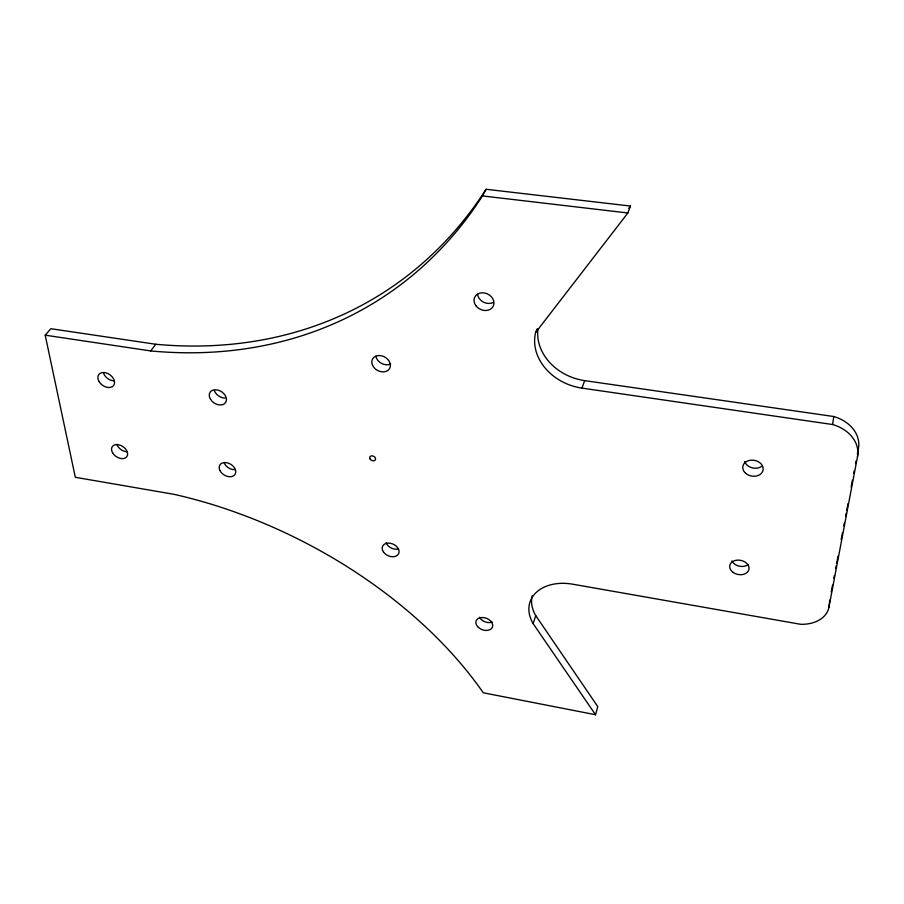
<?xml version="1.0" encoding="UTF-8"?>
<svg xmlns="http://www.w3.org/2000/svg" width="904" height="904" viewBox="0 0 904 904"><rect width="100%" height="100%" fill="white"/><g stroke="black" fill="none" stroke-linecap="round" stroke-linejoin="round"><path stroke-width="1.36" d="M532.264 595.589A43.415 30.905 18.1 0 0 535.767 615.669L597.759 706.578L595.533 714.725L533.111 623.579A43.663 30.939 18.1 0 1 572.661 584.187L800.492 624.269A30.713 22.091 9.8 0 0 828.9 607.398L857.512 456.61L858.438 448.452A35.787 27.979 6.4 0 0 833.748 416.518L584.662 380.629A50.274 41.505 19.2 0 1 537.982 328.92M828.9 607.398L829.782 600.132M857.512 456.61A36.036 28.047 6.6 0 0 832.64 424.53L833.748 416.518M831.239 592.018L832.55 585.114M833.85 578.21L834.381 575.452M835.68 568.548L836.211 565.791M836.731 563.022L838.042 556.129M841.172 539.564L842.483 532.659M843.794 525.755L844.313 522.998M845.624 516.094L846.144 513.336M846.664 510.568L847.975 503.675M851.116 487.109L852.415 480.205M853.726 473.3L854.246 470.543M855.557 463.639L856.077 460.882M857.387 453.977L858.438 448.452M533.111 623.579L535.767 615.669M832.64 424.53L581.939 388.11L584.662 380.629M581.939 388.11A50.613 41.618 19.2 0 1 535.586 332.582L627.862 212.982L630.506 206.055L486.069 189.275A564.345 429.908 57.2 0 1 155.804 344.266L150.697 350.933L45.2 335.169L75.326 477.289L173.986 494.318A345.78 207.863 27.1 0 1 483.267 692.78L595.533 714.725M535.586 332.582L537.123 328.966M150.697 350.933A568.695 431.818 57 0 0 482.465 195.931L486.069 189.275M628.788 208.282L630.506 206.055M45.2 335.169L50.85 328.706L155.804 344.266M482.465 195.931L627.862 212.982M235.221 469.628A8.882 6.294 31.3 0 1 224.361 463.39M225.039 398.065A9.243 6.735 33.5 0 1 214.361 390.584M113.802 380.844A9.164 6.43 36.4 0 1 103.497 373.036M126.797 451.785A8.803 6.023 34.2 0 1 116.853 444.361M390.765 363.916A9.707 7.594 29.3 0 1 375.872 356.232M398.607 548.92A8.814 6.294 24.9 0 1 386.087 542.773M493.256 302.444A10.215 8.464 26.2 0 1 477.572 294.331M492.341 622.076A8.69 6.079 21 0 1 479.47 617.229M761.586 466.464A10.226 7.966 10 0 1 744.693 461.492M748.365 564.491A9.718 7.175 11.6 0 1 731.946 560.943M219.864 470.396A8.938 6.294 31.3 0 0 234.159 475.391A8.938 6.294 31.3 0 0 228.396 463.153A8.938 6.294 31.3 0 0 219.864 470.396M210.564 399.387A9.3 6.746 33.4 0 0 225.469 402.721A9.3 6.746 33.4 0 0 217.559 390.008A9.3 6.746 33.4 0 0 210.564 399.387M99.078 381.59A9.221 6.441 36.3 0 0 113.542 385.59A9.221 6.441 36.3 0 0 105.983 372.843A9.221 6.441 36.3 0 0 99.078 381.59M112.672 452.972A8.848 6.023 34.1 0 0 126.639 456.916A8.848 6.023 34.1 0 0 119.396 444.96A8.848 6.023 34.1 0 0 112.672 452.972M372.584 365.363A9.763 7.616 29.2 0 0 388.584 369.826A9.763 7.616 29.2 0 0 382.121 355.961A9.763 7.616 29.2 0 0 372.584 365.363M383.465 551.982A8.859 6.305 24.9 0 0 398.11 554.559A8.859 6.305 24.9 0 0 390.279 543.27A8.859 6.305 24.9 0 0 383.465 551.982M475.956 305.767A10.283 8.486 26.2 0 0 493.098 306.422A10.283 8.486 26.2 0 0 482.894 292.806A10.283 8.486 26.2 0 0 475.956 305.767M477.628 626.608A8.735 6.079 21.1 0 0 492.104 627.794A8.735 6.079 21.1 0 0 483.131 617.534A8.735 6.079 21.1 0 0 477.628 626.608M745.574 473.244A10.294 7.989 10.1 0 0 762.795 471.142A10.294 7.989 10.1 0 0 750.535 460.226A10.294 7.989 10.1 0 0 745.574 473.244M733.178 572.435A9.786 7.187 11.7 0 0 748.907 569.52A9.786 7.187 11.7 0 0 735.98 560.299A9.786 7.187 11.7 0 0 733.178 572.435M370.143 459.108A3.096 2.294 27.2 0 0 375.239 460A3.096 2.294 27.2 0 0 372.561 455.91A3.096 2.294 27.2 0 0 370.143 459.108"/></g></svg>
